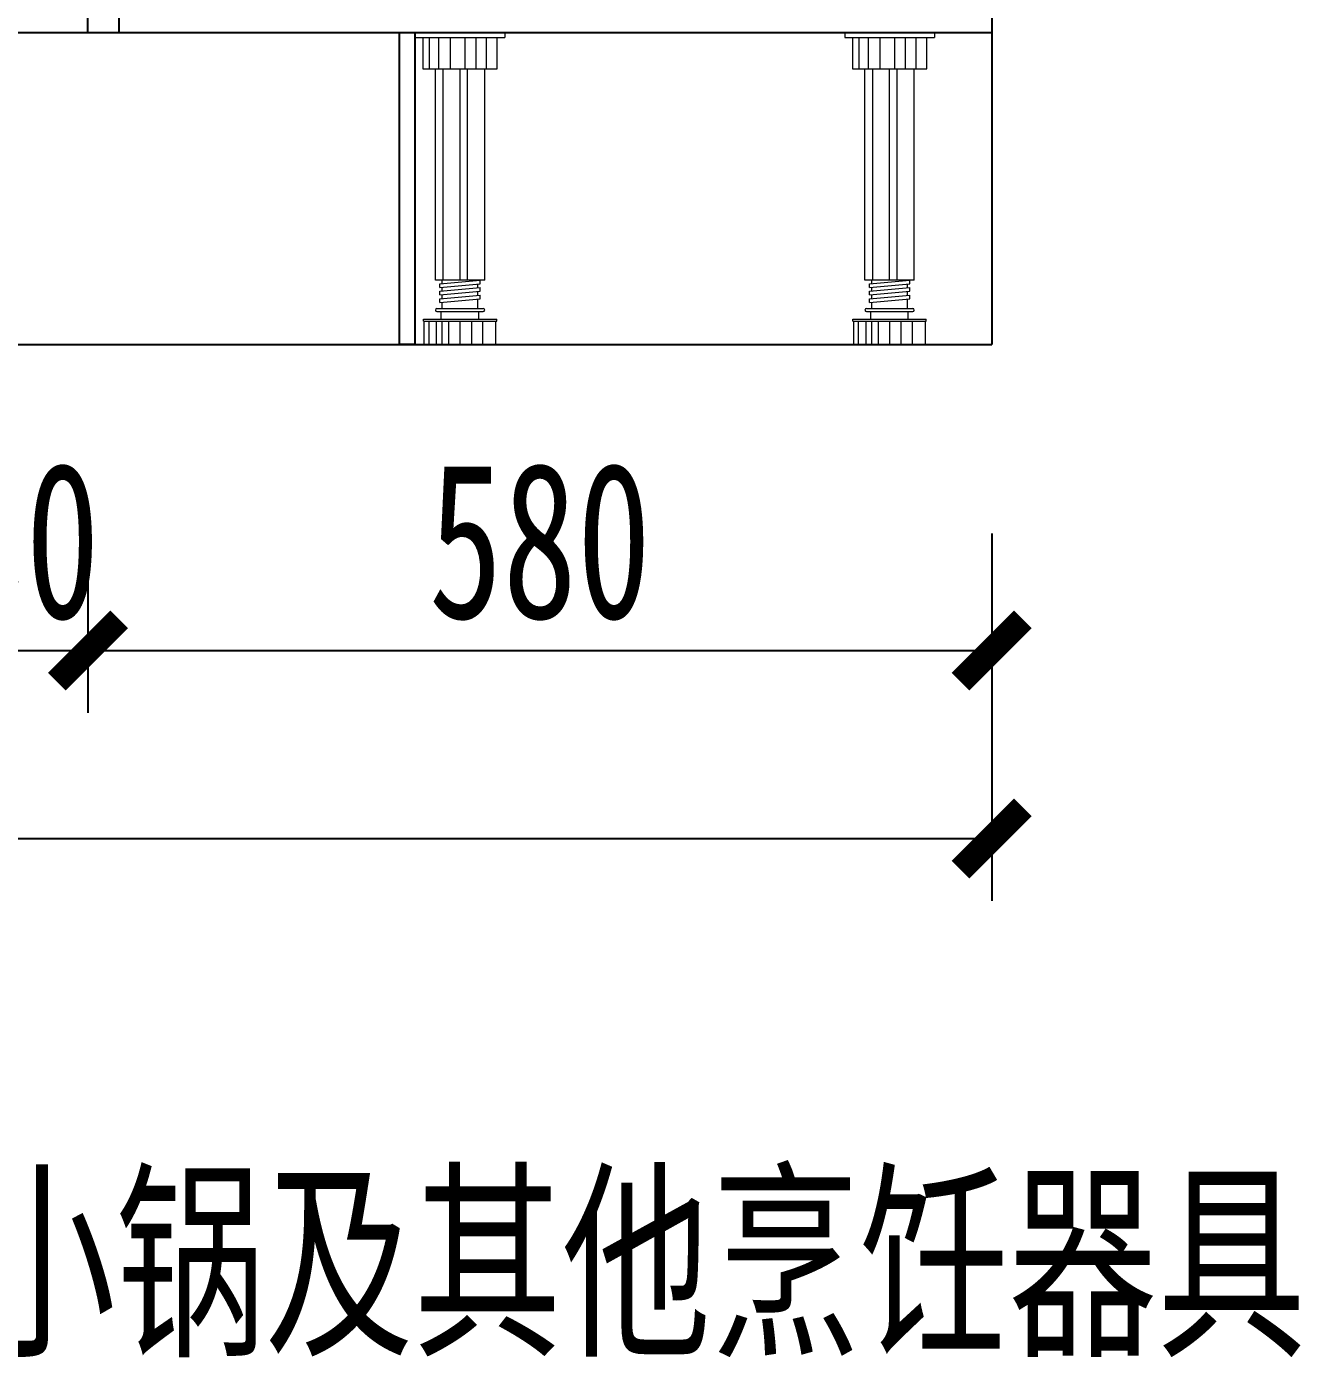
# Model space of a CAD drawing. Header units: millimetres. Extents: x 3104083 to 3173399, y -3165492 to -3044687.
# Drawn here: x 3116351 to 3117169, y -3101648 to -3100794 of the extents above; entities that cross this region are included whole.
import ezdxf

# ---------------------------------------------------------------- set-up
doc = ezdxf.new("R2010")
doc.units = ezdxf.units.MM
doc.header["$LTSCALE"] = 500
doc.header["$MEASUREMENT"] = 0
doc.header["$PDMODE"] = 2
doc.layers.get('0').update_dxf_attribs({"linetype": 'CONTINUOUS'})
doc.layers.get('DEFPOINTS').update_dxf_attribs({"linetype": 'CONTINUOUS'})
doc.layers.add('D-节点尺寸', color=5, linetype='CONTINUOUS')
doc.layers.add('柜体', color=2, linetype='CONTINUOUS')
doc.layers.add('五金辅助件', color=25, linetype='CONTINUOUS', lineweight=13)
doc.layers.add('墙体', color=6, linetype='CONTINUOUS', lineweight=25)
doc.styles.add('DIM', font='SimSun.ttf', dxfattribs={"width": 0.7})
doc.dimstyles.new('40', dxfattribs={"dimscale": 40, "dimtxt": 2.5, "dimasz": 1, "dimexe": 1, "dimexo": 1, "dimgap": 0.5, "dimtad": 1, "dimdec": 0, "dimzin": 0, "dimdsep": 46, "dimtxsty": 'DIM', "dimblk": 'ARCHTICK', "dimcen": 0, "dimclrd": 5, "dimclre": 5, "dimclrt": 35, "dimadec": 0, "dimazin": 0, "dimtfac": 0.5, "dimtdec": 0, "dimtix": 1, "dimtmove": 2, "dimatfit": 2, "dimldrblk": 'A', "dimfxl": 0, "dimtolj": 1, "dimtzin": 0, "dimlwd": -1, "dimlwe": -1, "dimarcsym": 0})

# ---------------------------------------------------------------- blocks, each defined once
blk = doc.blocks.new('_ArchTick')
at = {"color": 0, "linetype": 'ByBlock', "const_width": 0.4}
blk.add_lwpolyline([(-0.5, -0.5), (0.5, 0.5)], dxfattribs=at)
blk = doc.blocks.new('*D1501')
at = {"layer": 'D-节点尺寸', "color": 5, "ltscale": 100}
for p, q in [((3116310.72, -3101118.84), (3116310.72, -3101234.05)), ((3116390.72, -3101118.84), (3116390.72, -3101234.05)), ((3116310.72, -3101194.05), (3116270.72, -3101194.05)), ((3116310.72, -3101194.05), (3116390.72, -3101194.05)), ((3116390.72, -3101194.05), (3116430.72, -3101194.05))]:
    blk.add_line(p, q, dxfattribs=at)
at = {"layer": 'DEFPOINTS', "color": 0, "ltscale": 100}
for p in [(3116310.72, -3101078.84), (3116390.72, -3101078.84), (3116390.72, -3101194.05)]:
    blk.add_point(p, dxfattribs=at)
at = {"layer": 'D-节点尺寸', "color": 5, "ltscale": 100, "xscale": 40, "yscale": 40, "zscale": 40}
blk.add_blockref('_ArchTick', (3116310.72, -3101194.05), dxfattribs=at)
at = {"layer": 'D-节点尺寸', "color": 5, "ltscale": 100, "xscale": 40, "yscale": 40, "zscale": 40, "rotation": 180}
blk.add_blockref('_ArchTick', (3116390.72, -3101194.05), dxfattribs=at)
at = {"layer": 'D-节点尺寸', "color": 35, "ltscale": 100, "insert": (3116350.72, -3101124.05), "char_height": 100, "attachment_point": 5, "style": 'DIM'}
blk.add_mtext('\\A1;80', dxfattribs=at)
blk = doc.blocks.new('A')
for p, q in [((-1.435, 1.148), (-1.09, 1.437)), ((-1.09, 1.437), (0, 0)), ((-1.435, 1.148), (-0.369, 0)), ((-0.369, 0), (-2.127, 0)), ((-1.435, -1.148), (-0.369, 0)), ((-1.09, -1.437), (0, 0)), ((-1.435, -1.148), (-1.09, -1.437))]:
    blk.add_line(p, q)
for points in [[(-1.435, 1.148), (-1.09, 1.437), (-0.369, 0), (0, 0)], [(-1.435, -1.148), (-1.09, -1.437), (-0.369, 0), (0, 0)]]:
    blk.add_solid(points)
blk = doc.blocks.new('*D1502')
at = {"layer": 'D-节点尺寸', "color": 5, "ltscale": 100}
for p, q in [((3116390.72, -3101118.84), (3116390.72, -3101234.05)), ((3116970.72, -3101118.84), (3116970.72, -3101234.05)), ((3116390.72, -3101194.05), (3116970.72, -3101194.05))]:
    blk.add_line(p, q, dxfattribs=at)
at = {"layer": 'DEFPOINTS', "color": 0, "ltscale": 100}
for p in [(3116390.72, -3101078.84), (3116970.72, -3101078.84), (3116970.72, -3101194.05)]:
    blk.add_point(p, dxfattribs=at)
at = {"layer": 'D-节点尺寸', "color": 5, "ltscale": 100, "xscale": 40, "yscale": 40, "zscale": 40, "rotation": 180}
blk.add_blockref('_ArchTick', (3116390.72, -3101194.05), dxfattribs=at)
at = {"layer": 'D-节点尺寸', "color": 5, "ltscale": 100, "xscale": 40, "yscale": 40, "zscale": 40}
blk.add_blockref('_ArchTick', (3116970.72, -3101194.05), dxfattribs=at)
at = {"layer": 'D-节点尺寸', "color": 35, "ltscale": 100, "insert": (3116680.72, -3101124.05), "char_height": 100, "attachment_point": 5, "style": 'DIM'}
blk.add_mtext('\\A1;580', dxfattribs=at)
blk = doc.blocks.new('*D1518')
at = {"layer": 'D-节点尺寸', "color": 5, "ltscale": 100}
for p, q in [((3115040.72, -3101154.72), (3115040.72, -3101354.72)), ((3116970.72, -3101154.72), (3116970.72, -3101354.72)), ((3115040.72, -3101314.72), (3116970.72, -3101314.72))]:
    blk.add_line(p, q, dxfattribs=at)
at = {"layer": 'DEFPOINTS', "color": 0, "ltscale": 100}
for p in [(3115040.72, -3101078.84), (3116970.72, -3101078.84), (3116970.72, -3101314.72)]:
    blk.add_point(p, dxfattribs=at)
at = {"layer": 'D-节点尺寸', "color": 5, "ltscale": 100, "xscale": 40, "yscale": 40, "zscale": 40, "rotation": 180}
blk.add_blockref('_ArchTick', (3115040.72, -3101314.72), dxfattribs=at)
at = {"layer": 'D-节点尺寸', "color": 5, "ltscale": 100, "xscale": 40, "yscale": 40, "zscale": 40}
blk.add_blockref('_ArchTick', (3116970.72, -3101314.72), dxfattribs=at)
at = {"layer": 'D-节点尺寸', "color": 35, "ltscale": 100, "insert": (3116005.72, -3101244.72), "char_height": 100, "attachment_point": 5, "style": 'DIM'}
blk.add_mtext('\\A1;1930', dxfattribs=at)

msp = doc.modelspace()

# ---------------------------------------------------------------- linework, layer by layer
at = {"layer": '五金辅助件'}
for p, q in [((3116600.718, -3100797.541), (3116600.718, -3100800.421)), ((3116600.718, -3100797.541), (3116658.318, -3100797.541)), ((3116658.318, -3100797.541), (3116658.318, -3100800.421)), ((3116876.421, -3100797.541), (3116876.421, -3100800.421)), ((3116876.421, -3100797.541), (3116934.021, -3100797.541)), ((3116934.021, -3100797.541), (3116934.021, -3100800.421)), ((3116600.718, -3100800.421), (3116658.318, -3100800.421)), ((3116605.598, -3100800.421), (3116605.598, -3100820.581)), ((3116609.935, -3100820.581), (3116609.935, -3100800.421)), ((3116615.861, -3100820.581), (3116615.861, -3100800.421)), ((3116623.435, -3100820.581), (3116623.435, -3100800.421)), ((3116632.869, -3100820.581), (3116632.869, -3100800.421)), ((3116639.781, -3100820.581), (3116639.781, -3100800.421)), ((3116646.582, -3100820.581), (3116646.582, -3100800.421)), ((3116653.438, -3100820.581), (3116653.438, -3100800.421)), ((3116876.421, -3100800.421), (3116934.021, -3100800.421)), ((3116881.301, -3100800.421), (3116881.301, -3100820.581)), ((3116885.638, -3100820.581), (3116885.638, -3100800.421)), ((3116891.565, -3100820.581), (3116891.565, -3100800.421)), ((3116899.138, -3100820.581), (3116899.138, -3100800.421)), ((3116908.573, -3100820.581), (3116908.573, -3100800.421)), ((3116915.485, -3100820.581), (3116915.485, -3100800.421)), ((3116922.286, -3100820.581), (3116922.286, -3100800.421)), ((3116929.141, -3100820.581), (3116929.141, -3100800.421)), ((3116605.598, -3100820.581), (3116653.438, -3100820.581)), ((3116613.678, -3100956.186), (3116613.678, -3100820.581)), ((3116618.657, -3100956.186), (3116618.657, -3100820.581)), ((3116629.518, -3100956.186), (3116629.518, -3100820.581)), ((3116634.259, -3100956.186), (3116634.259, -3100820.581)), ((3116645.358, -3100956.186), (3116645.358, -3100820.581)), ((3116881.301, -3100820.581), (3116929.141, -3100820.581)), ((3116889.381, -3100956.186), (3116889.381, -3100820.581)), ((3116894.36, -3100956.186), (3116894.36, -3100820.581)), ((3116905.221, -3100956.186), (3116905.221, -3100820.581)), ((3116909.962, -3100956.186), (3116909.962, -3100820.581)), ((3116921.061, -3100956.186), (3116921.061, -3100820.581)), ((3116645.358, -3100956.186), (3116613.678, -3100956.186)), ((3116616.558, -3100958.586), (3116642.478, -3100956.227)), ((3116616.558, -3100960.986), (3116616.558, -3100958.586)), ((3116616.558, -3100960.986), (3116642.478, -3100958.627)), ((3116616.558, -3100963.386), (3116642.478, -3100961.027)), ((3116617.998, -3100958.455), (3116617.998, -3100956.186)), ((3116617.998, -3100963.255), (3116617.998, -3100960.855)), ((3116641.038, -3100961.158), (3116641.038, -3100958.758)), ((3116642.478, -3100958.627), (3116642.478, -3100956.227)), ((3116642.478, -3100963.427), (3116642.478, -3100961.027)), ((3116921.061, -3100956.186), (3116889.381, -3100956.186)), ((3116892.261, -3100958.586), (3116918.181, -3100956.227)), ((3116892.261, -3100960.986), (3116892.261, -3100958.586)), ((3116892.261, -3100960.986), (3116918.181, -3100958.627)), ((3116892.261, -3100963.386), (3116918.181, -3100961.027)), ((3116893.701, -3100958.455), (3116893.701, -3100956.186)), ((3116893.701, -3100963.255), (3116893.701, -3100960.855)), ((3116916.741, -3100961.158), (3116916.741, -3100958.758)), ((3116918.181, -3100958.627), (3116918.181, -3100956.227)), ((3116918.181, -3100963.427), (3116918.181, -3100961.027)), ((3116616.558, -3100965.786), (3116616.558, -3100963.386)), ((3116616.558, -3100965.786), (3116642.478, -3100963.427)), ((3116616.558, -3100968.186), (3116642.478, -3100965.827)), ((3116616.558, -3100970.586), (3116616.558, -3100968.186)), ((3116616.558, -3100970.586), (3116642.478, -3100968.227)), ((3116617.998, -3100968.055), (3116617.998, -3100965.655)), ((3116617.998, -3100974.503), (3116617.998, -3100970.455)), ((3116641.038, -3100965.958), (3116641.038, -3100963.558)), ((3116641.038, -3100974.503), (3116641.038, -3100968.358)), ((3116642.478, -3100968.227), (3116642.478, -3100965.827)), ((3116892.261, -3100965.786), (3116892.261, -3100963.386)), ((3116892.261, -3100965.786), (3116918.181, -3100963.427)), ((3116892.261, -3100968.186), (3116918.181, -3100965.827)), ((3116892.261, -3100970.586), (3116892.261, -3100968.186)), ((3116892.261, -3100970.586), (3116918.181, -3100968.227)), ((3116893.701, -3100968.055), (3116893.701, -3100965.655)), ((3116893.701, -3100974.503), (3116893.701, -3100970.455)), ((3116916.741, -3100965.958), (3116916.741, -3100963.558)), ((3116916.741, -3100974.503), (3116916.741, -3100968.358)), ((3116918.181, -3100968.227), (3116918.181, -3100965.827)), ((3116614.638, -3100974.503), (3116644.398, -3100974.503)), ((3116614.638, -3100976.423), (3116644.398, -3100976.423)), ((3116617.518, -3100981.223), (3116617.518, -3100976.423)), ((3116641.518, -3100981.223), (3116641.518, -3100976.423)), ((3116890.341, -3100974.503), (3116920.101, -3100974.503)), ((3116890.341, -3100976.423), (3116920.101, -3100976.423)), ((3116893.221, -3100981.223), (3116893.221, -3100976.423)), ((3116917.221, -3100981.223), (3116917.221, -3100976.423)), ((3116605.998, -3100982.613), (3116605.998, -3100981.223)), ((3116605.998, -3100981.223), (3116653.038, -3100981.223)), ((3116605.998, -3100982.613), (3116653.038, -3100982.613)), ((3116606.478, -3100997.543), (3116606.478, -3100982.613)), ((3116609.613, -3100997.543), (3116609.613, -3100982.613)), ((3116614.409, -3100997.543), (3116614.409, -3100982.613)), ((3116617.998, -3100997.543), (3116617.998, -3100982.613)), ((3116622.275, -3100997.543), (3116622.275, -3100982.613)), ((3116629.614, -3100997.543), (3116629.614, -3100982.613)), ((3116637.028, -3100997.543), (3116637.028, -3100982.613)), ((3116644.192, -3100997.543), (3116644.192, -3100982.613)), ((3116652.558, -3100997.543), (3116652.558, -3100982.613)), ((3116653.038, -3100982.613), (3116653.038, -3100981.223)), ((3116881.701, -3100982.613), (3116881.701, -3100981.223)), ((3116881.701, -3100981.223), (3116928.741, -3100981.223)), ((3116881.701, -3100982.613), (3116928.741, -3100982.613)), ((3116882.181, -3100997.543), (3116882.181, -3100982.613)), ((3116885.316, -3100997.543), (3116885.316, -3100982.613)), ((3116890.113, -3100997.543), (3116890.113, -3100982.613)), ((3116893.701, -3100997.543), (3116893.701, -3100982.613)), ((3116897.979, -3100997.543), (3116897.979, -3100982.613)), ((3116905.317, -3100997.543), (3116905.317, -3100982.613)), ((3116912.732, -3100997.543), (3116912.732, -3100982.613)), ((3116919.895, -3100997.543), (3116919.895, -3100982.613)), ((3116928.261, -3100997.543), (3116928.261, -3100982.613)), ((3116928.741, -3100982.613), (3116928.741, -3100981.223)), ((3116606.478, -3100997.543), (3116652.558, -3100997.543)), ((3116882.181, -3100997.543), (3116928.261, -3100997.543))]:
    msp.add_line(p, q, dxfattribs=at)
for centre, start, end in [((3116614.638, -3100975.463), 90, 270), ((3116644.398, -3100975.463), 270, 90), ((3116890.341, -3100975.463), 90, 270), ((3116920.101, -3100975.463), 270, 90)]:
    msp.add_arc(centre, 0.96, start, end, dxfattribs=at)
at = {"layer": '墙体'}
for p in [(3116970.718, -3098547.541), (3115040.718, -3100997.541)]:
    msp.add_line(p, (3116970.718, -3100997.541), dxfattribs=at)
at = {"layer": '柜体'}
for p, q in [((3116390.718, -3100797.541), (3116390.718, -3100237.541)), ((3116410.718, -3100797.541), (3116410.718, -3100237.541)), ((3116970.718, -3100237.541), (3116970.718, -3100797.541)), ((3116390.718, -3100797.541), (3115040.718, -3100797.541)), ((3116970.718, -3100797.541), (3116390.718, -3100797.541)), ((3116590.718, -3100997.541), (3116590.718, -3100797.541)), ((3116600.718, -3100997.541), (3116600.718, -3100797.541)), ((3116970.718, -3100797.541), (3116970.718, -3100997.541)), ((3116600.718, -3100997.541), (3116590.718, -3100997.541))]:
    msp.add_line(p, q, dxfattribs=at)

# ---------------------------------------------------------------- texts
at = {"layer": 'D-节点尺寸', "color": 35, "ltscale": 100, "insert": (3116647.322, -3101592.151), "char_height": 100, "attachment_point": 5, "style": 'DIM'}
msp.add_mtext_dynamic_manual_height_columns('放置小锅及其他烹饪器具', width=1161.35919, gutter_width=400, heights=[0], dxfattribs=at)

# ---------------------------------------------------------------- dimensions: what is measured, and where the dimension line sits
at = {"layer": 'D-节点尺寸', "color": 251, "ltscale": 100}
for base, p1, p2, picture, middle in [((3116390.718, -3101194.046), (3116310.718, -3101078.838), (3116390.718, -3101078.838), '*D1501', (3116350.718, -3101124.046)), ((3116970.718, -3101194.046), (3116390.718, -3101078.838), (3116970.718, -3101078.838), '*D1502', (3116680.718, -3101124.046)), ((3116970.718, -3101314.718), (3115040.718, -3101078.838), (3116970.718, -3101078.838), '*D1518', (3116005.718, -3101244.718))]:
    dim = msp.add_linear_dim(base=base, p1=p1, p2=p2, dimstyle='40', dxfattribs=at)
    dim.commit()
    dim.dimension.update_dxf_attribs({"geometry": picture, "text_midpoint": middle})

doc.saveas('drawing.dxf')
